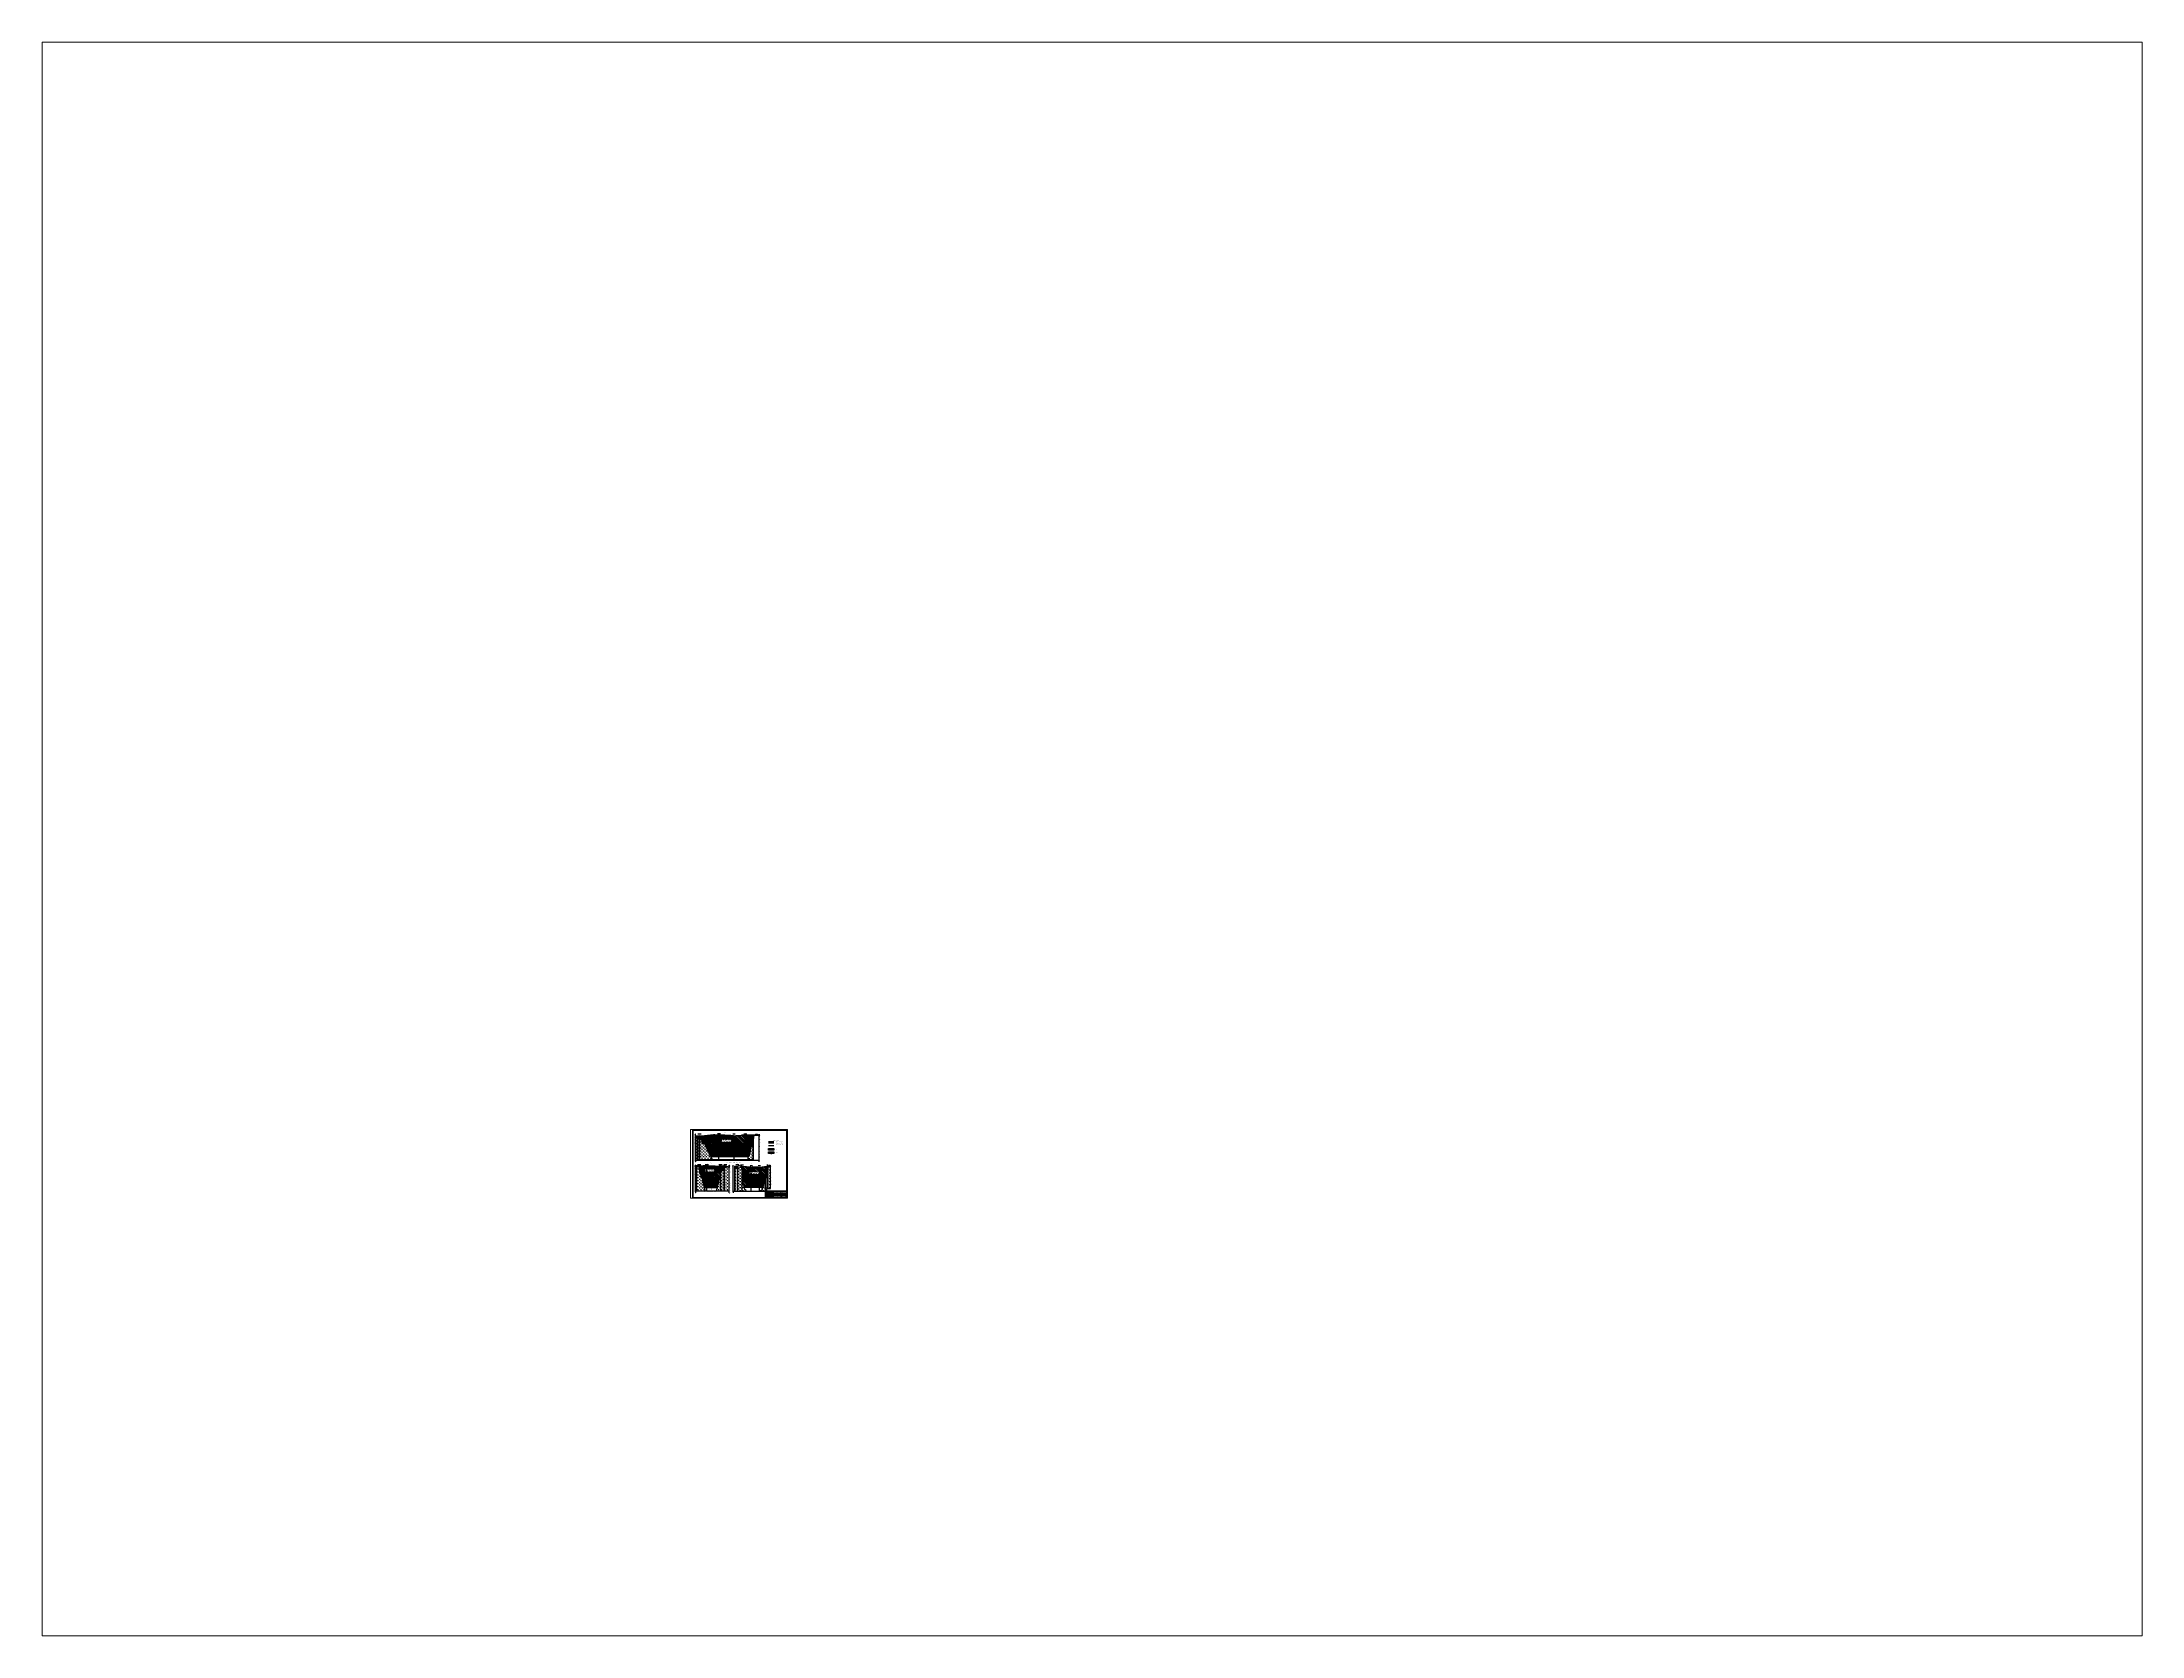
# Paper-space layout 'Layout2' of a CAD drawing. Header units: millimetres. Extents: x 26 to 231, y 20 to 176.
# The model-space entities are those that its viewports show. They can reach past a viewport. Long polylines and large blocks are cut down to what shows.
import ezdxf

# ---------------------------------------------------------------- set-up
doc = ezdxf.new("R2010")
doc.units = ezdxf.units.MM
for name, pattern in [('ACAD_ISO02W100', [15, 12, -3]), ('ACAD_ISO04W100', [30, 24, -3, 0, -3]), ('DOT', [0.25, 0, -0.25]), ('K5LT_BASIC', [0]), ('K5LT_THIN', [0])]:
    doc.linetypes.add(name, pattern=pattern)
doc.layers.add('Основа', color=10, linetype='K5LT_BASIC', lineweight=35)
doc.layers.add('Рамка', color=30, linetype='Continuous')
doc.styles.add('KTEXTSTYLE', font='GOST_AU.SHX', dxfattribs={"width": 0.96, "height": 5})
doc.styles.add('Такие дела', font='GOST_A.TTF', dxfattribs={"oblique": 15})
pattern_1 = [(0, (-1561.051, -100.99), (12.7, 12.7), [6.35, -19.05]), (90, (-1557.876, -104.164), (-12.7, 12.7), [6.35, -19.05])]
pattern_2 = [(45, (-66.6855, -46.183), (-2.245064, 2.245064), [])]
pattern_3 = [(0, (-66.686, -46.183), (12.7, 12.7), [6.35, -19.05]), (90, (-63.51, -49.358), (-12.7, 12.7), [6.35, -19.05])]
pattern_4 = [(0, (-66.6855, -46.183), (1.5875, 3.175), [0, -3.175])]

# ---------------------------------------------------------------- blocks, each defined once
blk = doc.blocks.new('U0')
at = {"color": 7, "lineweight": 60}
for p, q in [((678, 60), (678, 35)), ((836, 35), (716, 35))]:
    blk.add_line(p, q, dxfattribs=at)
at = {"color": 7}
blk.add_line((836, 30), (786, 30), dxfattribs=at)
at = {"layer": 'Рамка', "color": 7, "linetype": 'K5LT_THIN', "lineweight": 18}
for p, q in [((0, 0), (0, 594)), ((0, 594), (841, 594)), ((841, 594), (841, 0)), ((841, 0), (0, 0)), ((651, 55), (716, 55)), ((651, 50), (716, 50)), ((651, 45), (716, 45)), ((651, 30), (716, 30)), ((651, 25), (716, 25)), ((651, 20), (716, 20)), ((651, 15), (716, 15)), ((651, 10), (716, 10))]:
    blk.add_line(p, q, dxfattribs=at)
at = {"layer": 'Рамка', "color": 7, "linetype": 'K5LT_BASIC', "lineweight": 60}
for p, q in [((20, 5), (20, 589)), ((20, 589), (836, 589)), ((836, 589), (836, 5)), ((836, 5), (20, 5)), ((651, 5), (651, 60)), ((651, 5), (651, 60)), ((651, 5), (651, 60)), ((651, 5), (651, 60)), ((651, 5), (651, 60)), ((651, 5), (651, 60)), ((651, 60), (836, 60)), ((651, 40), (716, 40)), ((651, 35), (716, 35)), ((658, 35), (658, 60)), ((668, 5), (668, 60)), ((691, 5), (691, 60)), ((706, 5), (706, 60)), ((716, 5), (716, 60)), ((716, 45), (836, 45)), ((716, 20), (786, 20)), ((786, 5), (786, 35)), ((786, 30), (801, 30)), ((786, 20), (836, 20)), ((801, 20), (801, 35)), ((801, 30), (836, 30)), ((818, 20), (818, 35))]:
    blk.add_line(p, q, dxfattribs=at)
at = {"layer": 'Рамка', "insert": (9, 259), "char_height": 2.5, "attachment_point": 1, "rotation": 90, "style": 'KTEXTSTYLE'}
blk.add_mtext('\\H3.5;\\W0.965;\\Q15;\\Q15; ', dxfattribs=at)
at = {"layer": 'Рамка', "color": 7, "attachment_point": 1, "style": 'KTEXTSTYLE'}
for s, insert, char_height in [('\\H3.5;\\W0.965;\\Q15;\\Q15;Зм', (652, 39), 2.5), ('\\H3.5;\\W0.965;\\Q15;\\Q15;Р', (652, 34), 2.5), ('{\\H1.4x;\\Q15;\\W0.965;Керівник}', (652, 29), 2.5), ('{\\H1.4x;\\Q15;\\W0.865;Консульт.}', (652, 24), 2.5), ('\\H3.5;\\W0.965;\\Q15;\\Q15;Н.контр.', (652, 14), 2.5), ('{\\H1.4x;\\Q15;\\W0.965;Зав. каф.}', (652, 9), 2.5), ('\\H3.5;\\W0.965;\\Q15;\\Q15;о', (654, 34), 2.5), ('\\H3.5;\\W0.965;\\Q15;\\Q15;зр', (656, 34), 2.5), ('\\H3.5;\\W0.965;\\Q15;\\Q15;.', (656, 39), 2.5), ('{\\H1.4x;\\Q15;\\W0.865;Кільк.}', (659, 39), 2.5), ('\\H3.5;\\W0.965;\\Q15;\\Q15;о', (659, 34), 2.5), ('\\H3.5;\\W0.965;\\Q15;\\Q15;б.', (661, 34), 2.5), ('\\H3.5;\\W0.965;\\Q15;\\Q15;\\W0.665;Аркуш', (669, 39), 2.5), ('{\\H1.4x;\\Q15;\\W0.965;Хоменко Р.Г.}', (669, 34), 2.5), ('{\\H1.4x;\\Q15;\\W0.965;Косенко Т.В.}', (669, 29), 2.5), ('{\\H1.4x;\\Q15;\\W0.965;Ган А.Л.}', (669, 14), 2.5), ('{\\H1.4x;\\Q15;\\W0.965;Кравець В.Г.}', (668, 9), 2.5), ('\\H3.5;\\W0.965;\\Q15;\\Q15;П', (695, 39), 2.5), ('\\H3.5;\\W0.965;\\Q15;\\Q15;і', (697, 39), 2.5), ('\\H3.5;\\W0.965;\\Q15;\\Q15;дп.', (698, 39), 2.5), ('\\H3.5;\\W0.965;\\Q15;\\Q15;\\W0.816;Дата', (707, 39), 2.5), ("\\A1;\\pi-15.355;{\\fGOST type A|b0|i0|c204|p34;\\Q15;\\W1;Геологічний план\\P\\pi-23.236;Розріз кар'єру І-І, ІІ-ІІ, ІІІ-ІІІ}", (751, 18), 3.5), ('\\pi-42.302;{\\fGOST type A|b0|i0|c204|p34;\\Q15;\\W1;Реконструкція Малинського КДЗ}', (774, 43), 5), ('\\A1;\\pi-17.669;{\\fGOST type A|b0|i0|c204|p34;\\Q15;\\W1;Геологічний переріз}', (751, 30), 3.5), ('{\\Q15;\\W0.965;ОБ-41.1168.095.002}', (741, 56), 7), ('{\\H1.4x;\\Q15;\\W0.965;Стадія}', (788, 34), 2.5), ('{\\Q15;\\W0.965;ДП}', (788, 29), 7), ('{\\Q15;\\W0.965;НТУУ "КПІ"}', (793, 18), 7), ('{\\H1.4x;\\Q15;\\W0.965;Аркуш}', (804, 34), 2.5), ('{\\Q15;\\W0.965;2}', (806, 29), 7), ('{\\H1.4x;\\Q15;\\W0.965;Аркушів}', (820, 34), 2.5), ('{\\Q15;\\W0.965;8}', (824, 29), 7)]:
    blk.add_mtext(s, dxfattribs=dict(at, insert=insert, char_height=char_height))
at = {"layer": 'Рамка', "color": 7, "insert": (678, 39), "char_height": 2.5, "attachment_point": 1, "line_spacing_factor": 0.8, "style": 'KTEXTSTYLE'}
blk.add_mtext('{\\H1.4x;\\Q15;\\W0.765;№ докум.}', dxfattribs=at)

msp = doc.modelspace()

# ---------------------------------------------------------------- hatches: boundary and pattern name
h = msp.add_hatch()
h.set_pattern_fill('ANSI31', scale=3, angle=90, style=0)
h.paths.add_polyline_path([(549, 547), (555, 546), (552, 548), (546, 548), (539, 549), (534, 548), (529, 548), (514, 548), (505, 549), (498, 549), (493, 549), (486, 549), (479, 549), (473, 549), (472, 549), (472, 421), (504, 421), (509, 447), (528, 447), (533, 477), (536, 477), (539, 507), (542, 507)])
h.paths.add_polyline_path([(123, 477), (135, 447), (140, 447), (151, 411), (160, 391), (162, 391), (173, 361), (245, 361), (245, 550), (244, 550), (240, 550), (237, 550), (231, 550), (226, 550), (220, 550), (216, 550), (213, 550), (208, 551), (203, 551), (195, 550), (189, 550), (179, 548), (173, 548), (162, 546), (152, 545), (141, 543), (135, 543), (130, 542), (124, 542), (120, 541), (111, 541), (104, 541), (97, 541), (92, 540), (87, 540), (82, 539), (85, 508), (98, 507), (105, 477)])
h = msp.add_hatch()
h.set_pattern_fill('ANSI31', scale=3, angle=90, style=0)
h.paths.add_polyline_path([(356, 544), (348, 545), (342, 546), (335, 546), (326, 546), (319, 546), (314, 546), (308, 546), (299, 548), (295, 549), (289, 549), (281, 550), (275, 550), (269, 550), (264, 550), (259, 550), (254, 550), (250, 550), (247, 550), (245, 550), (245, 361), (333, 361), (351, 361), (376, 361), (376, 539), (375, 539), (369, 542), (360, 544)])
h.paths.add_polyline_path([(273, 489), (352, 489), (352, 506), (273, 506)], flags=16)
h.paths.add_polyline_path([(507, 361), (513, 391), (516, 391), (522, 447), (533, 477), (536, 477), (539, 507), (542, 507), (549, 547), (555, 546), (552, 548), (546, 548), (539, 549), (534, 548), (529, 548), (514, 548), (505, 549), (498, 549), (493, 549), (486, 549), (479, 549), (473, 549), (468, 549), (461, 549), (454, 549), (449, 548), (442, 546), (426, 544), (418, 543), (405, 542), (397, 542), (390, 541), (376, 539), (376, 361), (424, 362), (468, 361)])
h = msp.add_hatch()
h.set_pattern_fill('DOTS', color=256, scale=2, style=0)
h.set_pattern_definition(pattern_4)
h.paths.add_polyline_path([(594, 547), (591, 547), (588, 547), (586, 547), (583, 549), (580, 551), (577, 552), (574, 552), (571, 552), (567, 552), (565, 552), (564, 551), (562, 550), (561, 549), (561, 548), (560, 547), (558, 546), (594, 545)])
h = msp.add_hatch()
h.set_pattern_fill('DOTS', color=256, scale=2, style=0)
h.set_pattern_definition(pattern_4)
h.paths.add_polyline_path([(594, 545), (594, 547), (591, 547), (588, 547), (586, 547), (583, 549), (580, 551), (577, 552), (574, 552), (571, 552), (567, 552), (565, 552), (564, 551), (562, 550), (561, 549), (561, 548), (560, 547), (558, 546)])
h = msp.add_hatch()
h.set_pattern_fill('DOTS', color=256, scale=2, style=0)
h.set_pattern_definition(pattern_4)
h.paths.add_polyline_path([(57, 517), (77, 508), (77, 539), (75, 539), (74, 539), (71, 538), (68, 537), (64, 537), (57, 537)])
h.paths.add_polyline_path([(43, 524), (57, 517), (57, 537), (57, 537), (52, 537), (48, 537), (43, 537)])
h = msp.add_hatch()
h.set_pattern_fill('CROSS', scale=2, style=0)
h.set_pattern_definition(pattern_3)
h.paths.add_polyline_path([(57, 507), (43, 507), (43, 505), (43, 331), (57, 331)])
h = msp.add_hatch()
h.set_pattern_fill('CROSS', color=256, scale=2, style=0)
h.set_pattern_definition(pattern_3)
h.paths.add_polyline_path([(77, 507), (57, 507), (57, 331), (77, 331)])
h.paths.add_polyline_path([(123, 477), (105, 477), (98, 507), (85, 508), (79, 508), (79, 507), (79, 385), (164, 385), (162, 391), (157, 391), (140, 447), (135, 447)])
h.paths.add_polyline_path([(178, 361), (173, 361), (164, 385), (79, 385), (79, 331), (195, 331)])
h = msp.add_hatch()
h.set_pattern_fill('DOTS', scale=0.25, style=0)
h.set_pattern_definition([(0, (-66.68554, -46.18296), (0.1984375, 0.396875), [0, -0.396875])])
h.paths.add_polyline_path([(79, 539), (82, 539)])
edge = h.paths.add_edge_path()
edge.add_line((79, 507), (79, 539))
edge.add_line((85, 508), (79, 507))
h = msp.add_hatch()
h.set_pattern_fill('DOTS', scale=2, style=0)
h.set_pattern_definition(pattern_4)
h.paths.add_polyline_path([(82, 539), (79, 539), (79, 507), (85, 508)])
h = msp.add_hatch()
h.set_pattern_fill('CROSS', color=256, scale=2, style=0)
h.set_pattern_definition(pattern_1)
h.paths.add_polyline_path([(543, 517), (542, 507), (539, 507), (536, 477), (533, 477), (528, 447), (522, 447), (516, 391), (513, 391), (512, 385), (543, 385)])
h.paths.add_polyline_path([(543, 385), (512, 385), (507, 361), (503, 361), (497, 331), (543, 331)])
h = msp.add_hatch()
h.set_pattern_fill('DOTS', scale=2, style=0)
h.set_pattern_definition([(0, (-55.995, -97.1328), (1.5875, 3.175), [0, -3.175])])
h.paths.add_polyline_path([(675, 431), (675, 415), (721, 415), (721, 431)])
h = msp.add_hatch()
h.set_pattern_fill('CROSS', scale=0.5, style=0)
h.set_pattern_definition([(0, (-55.995, -97.1328), (3.175, 3.175), [1.5875, -4.7625]), (90, (-55.2014, -97.9265), (-3.175, 3.175), [1.5875, -4.7625])])
h.paths.add_polyline_path([(676, 403), (676, 388), (722, 388), (722, 403)])
at = {"linetype": 'ACAD_ISO02W100'}
h = msp.add_hatch(dxfattribs=at)
h.set_pattern_fill('CROSS', color=256, scale=2, style=0)
h.set_pattern_definition(pattern_1)
h.paths.add_polyline_path([(53, 275), (43, 275), (43, 62), (53, 62)])
h = msp.add_hatch(dxfattribs=at)
h.set_pattern_fill('CROSS', color=256, scale=2, style=0)
h.set_pattern_definition(pattern_1)
h.paths.add_polyline_path([(74, 275), (66, 275), (60, 275), (60, 62), (127, 62), (119, 92), (117, 92), (113, 116), (74, 116)])
h = msp.add_hatch(dxfattribs=at)
h.set_pattern_fill('DOTS', color=256, scale=1.25, style=0)
h.set_pattern_definition([(0, (-66.6855, -46.183), (0.992188, 1.984375), [0, -1.984375])])
h.paths.add_polyline_path([(67, 276), (70, 275), (72, 275), (73, 275), (73, 275), (73, 283), (70, 283), (68, 283), (67, 282), (65, 281), (64, 280), (63, 280), (62, 278), (62, 277), (62, 277), (61, 276), (63, 275), (64, 275), (66, 276)])
h = msp.add_hatch()
h.set_pattern_fill('ANSI31', scale=3, angle=90, style=0)
h.paths.add_polyline_path([(263, 228), (271, 236), (271, 236), (285, 251), (302, 269), (291, 281), (287, 281), (282, 281), (278, 280), (274, 280), (268, 279), (263, 280)])
h.paths.add_polyline_path([(129, 231), (208, 231), (208, 248), (129, 248)], flags=16)
h.paths.add_polyline_path([(96, 178), (101, 178), (109, 122), (112, 122), (114, 109), (140, 283), (132, 283), (124, 283), (109, 283), (96, 282), (86, 283), (74, 282), (73, 276), (82, 209), (89, 209)])
h.paths.add_polyline_path([(114, 109), (118, 92), (143, 92), (232, 92), (238, 122), (240, 122), (250, 178), (253, 178), (260, 224), (263, 228), (263, 280), (257, 280), (253, 280), (247, 279), (236, 279), (226, 279), (219, 279), (211, 281), (205, 281), (197, 281), (185, 281), (174, 282), (163, 282), (150, 282), (140, 283)])
h = msp.add_hatch(dxfattribs=at)
h.set_pattern_fill('CROSS', color=256, scale=2, style=0)
h.set_pattern_definition(pattern_1)
h.paths.add_polyline_path([(89, 209), (82, 209), (74, 275), (74, 116), (113, 116), (112, 122), (109, 122), (101, 178), (96, 178)])
h = msp.add_hatch(dxfattribs=at)
h.set_pattern_fill('CROSS', color=256, scale=2, style=0)
h.set_pattern_definition(pattern_1)
h.paths.add_polyline_path([(336, 266), (331, 269), (302, 269), (291, 257), (291, 62), (336, 62)])
h.paths.add_polyline_path([(291, 257), (271, 236), (271, 236), (271, 236), (263, 227), (263, 62), (291, 62)])
h.paths.add_polyline_path([(260, 224), (260, 224), (253, 178), (250, 178), (240, 122), (238, 122), (237, 116), (260, 116)])
h.paths.add_polyline_path([(260, 116), (237, 116), (232, 92), (231, 92), (223, 62), (260, 62)])
h = msp.add_hatch()
h.set_pattern_fill('ANSI31', style=0)
h.set_pattern_definition(pattern_2)
h.paths.add_polyline_path([(331, 269), (327, 272), (321, 275), (313, 277), (307, 279), (300, 280), (291, 281), (291, 269)])
h = msp.add_hatch()
h.set_pattern_fill('DOTS', scale=2, style=0)
h.set_pattern_definition(pattern_4)
h.paths.add_polyline_path([(441, 270), (439, 275), (436, 277), (434, 278), (430, 280), (427, 282), (423, 284), (421, 285), (419, 286), (418, 286), (416, 285), (415, 282), (412, 279), (411, 277), (410, 275), (408, 272), (408, 263)], flags=17)
h.paths.add_polyline_path([(401, 277), (394, 279), (388, 279), (383, 279), (383, 257), (441, 270), (439, 275), (436, 277), (434, 278), (430, 280), (427, 282), (423, 284), (421, 285), (419, 286), (418, 286), (416, 285), (415, 282), (412, 279), (411, 277), (410, 275), (408, 272)])
h = msp.add_hatch()
h.set_pattern_fill('CROSS', scale=2, style=0)
h.set_pattern_definition(pattern_3)
h.paths.add_polyline_path([(383, 62), (407, 62), (407, 267), (383, 264)])
h.paths.add_polyline_path([(408, 116), (444, 116), (444, 231), (441, 270), (408, 267)])
h.paths.add_polyline_path([(444, 62), (444, 116), (408, 116), (408, 267), (407, 267), (407, 62)])
h.paths.add_polyline_path([(459, 116), (444, 116), (444, 62), (479, 62), (477, 77), (467, 77), (465, 92), (462, 92)])
h.paths.add_polyline_path([(444, 116), (459, 116), (459, 122), (456, 122), (452, 178), (449, 178), (444, 231)])
h = msp.add_hatch()
h.set_pattern_fill('ANSI31', style=0)
h.set_pattern_definition(pattern_2)
h.paths.add_polyline_path([(444, 276), (442, 278), (440, 278), (434, 278), (436, 277), (439, 275), (441, 270), (444, 231)])
h = msp.add_hatch()
h.set_pattern_fill('ANSI31', scale=3, angle=90, style=0)
h.paths.add_polyline_path([(512, 227), (591, 227), (591, 212), (512, 212)])
h.paths.add_polyline_path([(626, 92), (626, 92), (632, 122), (636, 122), (647, 178), (652, 178), (656, 178), (660, 238), (668, 238), (668, 271), (661, 272), (657, 272), (653, 272), (650, 272), (647, 272), (646, 272), (643, 272), (640, 271), (637, 271), (633, 271), (628, 271), (624, 271), (619, 270), (615, 270), (611, 270), (608, 270), (604, 270), (602, 270), (601, 270), (597, 270), (595, 270), (593, 270), (591, 270), (589, 270), (586, 270), (583, 270), (580, 271), (577, 271), (575, 271), (571, 271), (569, 271), (567, 271), (564, 271), (560, 271), (557, 271), (554, 271), (551, 271), (549, 271), (547, 271), (545, 271), (543, 271), (540, 271), (537, 271), (536, 271), (534, 270), (529, 270), (526, 270), (526, 92), (577, 92), (626, 92)])
h.paths.add_polyline_path([(449, 178), (452, 178), (456, 122), (459, 122), (462, 92), (526, 92), (526, 270), (524, 270), (522, 271), (519, 271), (517, 271), (515, 271), (513, 272), (510, 272), (505, 272), (501, 273), (495, 273), (491, 273), (488, 273), (483, 274), (480, 274), (477, 274), (474, 274), (471, 274), (466, 274), (462, 274), (459, 275), (455, 275), (452, 276), (448, 275), (444, 276), (444, 231)])
h = msp.add_hatch()
h.set_pattern_fill('CROSS', scale=2, style=0)
h.set_pattern_definition(pattern_3)
h.paths.add_polyline_path([(651, 178), (647, 178), (636, 122), (632, 122), (631, 116), (651, 116)])
h.paths.add_polyline_path([(651, 116), (631, 116), (626, 92), (651, 92)])
h.paths.add_polyline_path([(692, 276), (676, 276), (672, 276), (668, 238), (668, 92), (692, 92)])
h.paths.add_polyline_path([(668, 85), (692, 85), (692, 92), (668, 92)])
h.paths.add_polyline_path([(661, 85), (668, 85), (668, 92), (651, 92), (651, 62), (661, 62)])
h.paths.add_polyline_path([(622, 92), (619, 69), (598, 69), (598, 62), (651, 62), (651, 92)])

# ---------------------------------------------------------------- linework, layer by layer
for p, q in [((43, 555), (41, 555)), ((43, 325), (43, 555)), ((43, 545), (41, 545)), ((43, 535), (41, 535)), ((43, 525), (41, 525)), ((43, 515), (41, 515)), ((43, 505), (41, 505)), ((43, 495), (41, 495)), ((43, 485), (41, 485)), ((43, 477), (41, 477)), ((43, 475), (41, 475)), ((43, 465), (41, 465)), ((43, 455), (41, 455)), ((43, 447), (41, 447)), ((43, 445), (41, 445)), ((43, 435), (41, 435)), ((43, 425), (41, 425)), ((43, 415), (41, 415)), ((43, 405), (41, 405)), ((43, 395), (41, 395)), ((43, 391), (41, 391)), ((43, 385), (41, 385)), ((43, 375), (41, 375)), ((43, 365), (41, 365)), ((85, 508), (98, 507)), ((105, 477), (98, 507)), ((105, 477), (123, 477)), ((135, 447), (140, 447)), ((157, 391), (162, 391)), ((513, 391), (516, 391)), ((522, 447), (528, 447)), ((594, 545), (596, 545)), ((594, 535), (594, 538)), ((594, 535), (596, 535)), ((594, 525), (596, 525)), ((594, 515), (596, 515)), ((594, 507), (596, 507)), ((594, 505), (596, 505)), ((594, 495), (596, 495)), ((594, 485), (596, 485)), ((594, 477), (596, 477)), ((594, 475), (596, 475)), ((594, 465), (596, 465)), ((594, 455), (596, 455)), ((594, 447), (596, 447)), ((594, 445), (596, 445)), ((594, 435), (596, 435)), ((594, 425), (596, 425)), ((594, 415), (596, 415)), ((594, 405), (596, 405)), ((594, 395), (596, 395)), ((594, 391), (596, 391)), ((594, 385), (596, 385)), ((594, 375), (596, 375)), ((594, 365), (596, 365)), ((43, 361), (41, 361)), ((43, 355), (41, 355)), ((43, 345), (41, 345)), ((43, 335), (41, 335)), ((43, 331), (41, 331)), ((43, 325), (41, 325)), ((43, 315), (41, 315)), ((43, 286), (41, 286)), ((43, 276), (41, 276)), ((43, 275), (41, 275)), ((43, 266), (41, 266)), ((43, 256), (41, 256)), ((43, 246), (41, 246)), ((43, 236), (41, 236)), ((43, 226), (41, 226)), ((43, 216), (41, 216)), ((43, 208), (41, 208)), ((43, 206), (41, 206)), ((43, 196), (41, 196)), ((43, 186), (41, 186)), ((43, 325), (43, 315)), ((43, 56), (43, 286)), ((74, 275), (82, 209)), ((89, 209), (82, 209)), ((96, 178), (89, 209)), ((173, 361), (178, 361)), ((178, 361), (503, 361)), ((336, 276), (338, 276)), ((336, 266), (336, 269)), ((336, 266), (338, 266)), ((336, 256), (338, 256)), ((336, 246), (338, 246)), ((336, 238), (338, 238)), ((336, 236), (338, 236)), ((336, 226), (338, 226)), ((336, 216), (338, 216)), ((336, 208), (338, 208)), ((336, 206), (338, 206)), ((336, 196), (338, 196)), ((336, 186), (338, 186)), ((371, 286), (369, 286)), ((371, 276), (369, 276)), ((371, 275), (369, 275)), ((371, 266), (369, 266)), ((371, 256), (369, 256)), ((371, 246), (369, 246)), ((371, 238), (369, 238)), ((371, 236), (369, 236)), ((371, 226), (369, 226)), ((371, 216), (369, 216)), ((371, 208), (369, 208)), ((371, 206), (369, 206)), ((371, 196), (369, 196)), ((371, 186), (369, 186)), ((371, 56), (371, 286)), ((507, 361), (503, 361)), ((594, 361), (596, 361)), ((594, 355), (596, 355)), ((594, 345), (596, 345)), ((594, 335), (596, 335)), ((594, 331), (596, 331)), ((594, 325), (596, 325)), ((594, 315), (596, 315)), ((598, 62), (598, 234)), ((668, 238), (660, 238)), ((692, 85), (692, 286)), ((692, 286), (694, 286)), ((692, 276), (694, 276)), ((692, 266), (692, 269)), ((692, 269), (694, 269)), ((692, 266), (694, 266)), ((692, 256), (694, 256)), ((692, 246), (694, 246)), ((692, 238), (694, 238)), ((692, 236), (694, 236)), ((692, 226), (694, 226)), ((692, 216), (694, 216)), ((692, 208), (694, 208)), ((692, 206), (694, 206)), ((692, 196), (694, 196)), ((692, 186), (694, 186)), ((43, 178), (41, 178)), ((43, 176), (41, 176)), ((43, 166), (41, 166)), ((43, 156), (41, 156)), ((43, 146), (41, 146)), ((43, 136), (41, 136)), ((43, 126), (41, 126)), ((43, 122), (41, 122)), ((43, 116), (41, 116)), ((43, 106), (41, 106)), ((43, 96), (41, 96)), ((43, 92), (41, 92)), ((43, 86), (41, 86)), ((43, 76), (41, 76)), ((43, 66), (41, 66)), ((43, 62), (41, 62)), ((43, 56), (41, 56)), ((43, 46), (41, 46)), ((43, 56), (43, 46)), ((96, 178), (101, 178)), ((109, 122), (112, 122)), ((119, 92), (117, 92)), ((119, 92), (231, 92)), ((231, 92), (232, 92)), ((240, 122), (238, 122)), ((336, 178), (338, 178)), ((336, 176), (338, 176)), ((336, 166), (338, 166)), ((336, 156), (338, 156)), ((336, 146), (338, 146)), ((336, 136), (338, 136)), ((336, 126), (338, 126)), ((336, 122), (338, 122)), ((336, 116), (338, 116)), ((336, 106), (338, 106)), ((336, 96), (338, 96)), ((336, 92), (338, 92)), ((336, 86), (338, 86)), ((336, 76), (338, 76)), ((336, 66), (338, 66)), ((336, 62), (338, 62)), ((336, 56), (338, 56)), ((336, 46), (338, 46)), ((371, 178), (369, 178)), ((371, 176), (369, 176)), ((371, 166), (369, 166)), ((371, 156), (369, 156)), ((371, 146), (369, 146)), ((371, 136), (369, 136)), ((371, 126), (369, 126)), ((371, 122), (369, 122)), ((371, 116), (369, 116)), ((371, 106), (369, 106)), ((371, 96), (369, 96)), ((371, 92), (369, 92)), ((371, 86), (369, 86)), ((371, 76), (369, 76)), ((371, 66), (369, 66)), ((371, 62), (369, 62)), ((371, 56), (369, 56)), ((371, 46), (369, 46)), ((371, 56), (371, 46)), ((449, 178), (452, 178)), ((456, 122), (459, 122)), ((465, 92), (462, 92)), ((622, 92), (465, 92)), ((622, 92), (626, 92)), ((636, 122), (632, 122)), ((656, 178), (647, 178)), ((661, 62), (661, 85)), ((661, 85), (692, 85)), ((692, 178), (694, 178)), ((692, 176), (694, 176)), ((692, 166), (694, 166)), ((692, 156), (694, 156)), ((692, 146), (694, 146)), ((692, 136), (694, 136)), ((692, 126), (694, 126)), ((692, 122), (694, 122)), ((692, 116), (694, 116)), ((692, 106), (694, 106)), ((692, 96), (694, 96)), ((692, 92), (694, 92)), ((692, 86), (694, 86))]:
    msp.add_line(p, q)
at = {"color": 5}
for p, q in [((43, 505), (43, 507)), ((43, 236), (43, 238)), ((371, 236), (371, 238)), ((692, 236), (692, 238))]:
    msp.add_line(p, q, dxfattribs=at)
at = {"color": 7}
for points in [[(65, 557), (92, 557)], [(233, 560), (261, 560)], [(367, 558), (388, 558)], [(461, 559), (488, 559)], [(77, 539), (71, 538), (69, 538), (66, 538), (62, 537), (59, 537), (57, 537), (53, 537), (51, 537), (49, 537), (46, 538), (43, 538), (43, 538)], [(77, 539), (79, 539)], [(79, 539), (82, 539)], [(721, 477), (676, 477)], [(62, 292), (89, 292)], [(73, 276), (74, 282)], [(128, 292), (155, 292)], [(246, 291), (274, 291)], [(288, 291), (316, 291)], [(393, 293), (420, 293)], [(407, 272), (407, 62)], [(433, 289), (460, 289)], [(516, 285), (538, 285)], [(587, 285), (608, 285)], [(597, 234), (599, 234)], [(650, 262), (652, 262)]]:
    msp.add_lwpolyline(points, dxfattribs=at)
for points in [[(82, 539), (82, 539), (82, 539), (82, 539), (82, 539), (82, 539), (82, 539), (82, 539), (82, 539), (82, 539), (82, 539), (82, 539), (87, 540), (92, 540), (97, 541), (104, 541), (111, 541), (120, 541), (124, 542), (130, 542), (135, 543), (141, 543), (152, 545), (162, 546), (173, 548), (179, 548), (189, 550), (195, 550), (203, 551), (208, 551), (213, 550), (216, 550), (220, 550), (226, 550), (231, 550), (237, 550), (240, 550), (244, 550), (247, 550), (250, 550), (254, 550), (259, 550), (264, 550), (269, 550), (275, 550), (281, 550), (289, 549), (295, 549), (299, 548), (308, 546), (314, 546), (319, 546), (326, 546), (335, 546), (342, 546), (348, 545), (356, 544), (360, 544), (369, 542), (375, 539), (376, 539), (390, 541), (397, 542), (405, 542), (418, 543), (426, 544), (442, 546), (449, 548), (454, 549), (461, 549), (468, 549), (473, 549), (479, 549), (486, 549), (493, 549), (498, 549), (505, 549), (514, 548), (529, 548), (534, 548), (539, 549), (546, 548), (552, 548), (555, 546)], [(245, 331), (245, 550)], [(594, 545), (549, 547), (542, 507)], [(594, 547), (591, 547), (588, 547), (586, 547), (583, 549), (580, 551), (577, 552), (574, 552), (571, 552), (567, 552), (565, 552), (564, 551), (562, 550), (561, 549), (561, 548), (560, 547), (559, 547), (558, 546)], [(594, 315), (594, 555), (594, 535)], [(79, 507), (43, 524)], [(77, 332), (77, 539), (77, 539)], [(79, 539), (82, 539), (85, 508)], [(85, 508), (79, 507)], [(135, 447), (123, 477)], [(157, 391), (140, 447)], [(173, 361), (162, 391)], [(376, 539), (376, 331)], [(507, 361), (513, 391)], [(516, 391), (522, 447)], [(533, 477), (528, 447)], [(536, 477), (533, 477)], [(539, 507), (536, 477)], [(539, 507), (542, 507)], [(74, 282), (86, 283), (96, 282), (109, 283), (124, 283), (124, 283), (124, 283), (124, 283), (132, 283), (140, 283), (150, 282), (163, 282), (174, 282), (185, 281), (197, 281), (205, 281), (211, 281), (219, 279), (226, 279), (236, 279), (247, 279), (253, 280), (257, 280), (263, 280), (268, 279), (274, 280), (278, 280), (282, 281), (287, 281), (291, 281), (300, 280), (307, 279), (313, 277), (321, 275), (327, 272), (336, 266)], [(140, 283), (140, 62)], [(195, 331), (178, 361)], [(260, 224), (253, 178)], [(260, 224), (302, 269)], [(263, 62), (263, 280)], [(336, 269), (302, 269)], [(302, 269), (302, 269)], [(336, 46), (336, 286), (336, 266)], [(382, 257), (441, 270), (449, 178), (449, 178)], [(383, 279), (388, 279), (394, 279), (401, 277), (408, 272), (410, 275), (411, 277), (412, 279), (415, 282), (416, 285), (418, 286), (419, 286), (420, 286), (421, 285), (423, 284), (427, 282), (430, 280), (434, 278), (436, 277), (439, 275), (441, 270)], [(434, 278), (440, 278), (442, 278), (444, 276), (448, 275), (452, 276), (455, 275), (459, 275), (462, 274), (466, 274), (466, 274), (466, 274), (466, 274), (466, 274), (471, 274), (471, 274), (471, 274), (474, 274), (477, 274), (477, 274), (477, 274), (480, 274), (483, 274), (483, 274), (483, 274), (488, 273), (491, 273), (495, 273), (495, 273), (495, 273), (495, 273), (495, 273), (501, 273), (501, 273), (505, 272), (510, 272), (510, 272), (513, 272), (515, 271), (517, 271), (519, 271), (522, 271), (522, 271), (524, 270), (526, 270), (529, 270), (534, 270), (536, 271), (537, 271), (540, 271), (543, 271), (545, 271), (547, 271), (549, 271), (551, 271), (554, 271), (554, 271), (557, 271), (560, 271), (564, 271), (567, 271), (569, 271), (571, 271), (575, 271), (577, 271), (580, 271), (583, 270), (586, 270), (589, 270), (591, 270), (593, 270), (595, 270), (597, 270), (601, 270), (602, 270), (604, 270), (608, 270), (611, 270), (615, 270), (619, 270), (624, 271), (628, 271), (633, 271), (637, 271), (640, 271)], [(444, 276), (444, 62)], [(497, 331), (503, 361)], [(526, 62), (526, 270)], [(668, 271), (661, 272), (657, 272), (653, 272), (650, 272), (647, 272), (646, 272), (643, 272), (640, 271), (640, 271)], [(651, 62), (651, 262)], [(660, 238), (656, 178)], [(691, 285), (681, 285), (676, 276), (672, 276), (668, 271)], [(672, 276), (668, 238)], [(676, 276), (692, 276)], [(336, 62), (43, 62)], [(101, 178), (109, 122)], [(112, 122), (117, 92)], [(119, 92), (127, 62)], [(231, 92), (223, 62)], [(238, 122), (232, 92)], [(250, 178), (240, 122)], [(250, 178), (253, 178)], [(371, 62), (661, 62)], [(452, 178), (456, 122)], [(459, 122), (462, 92)], [(465, 92), (467, 77), (477, 77), (479, 62)], [(622, 92), (618, 62)], [(632, 122), (626, 92)], [(647, 178), (636, 122)]]:
    msp.add_lwpolyline(points)
at = {"linetype": 'ACAD_ISO02W100'}
for points in [[(594, 555), (596, 555)], [(43, 331), (594, 331)], [(61, 276), (43, 255)], [(74, 282), (70, 283), (68, 283), (67, 282), (65, 281), (64, 280), (63, 280), (62, 278), (62, 277), (62, 277), (61, 276), (61, 276), (61, 276), (63, 275), (64, 275), (66, 276), (67, 276), (70, 275), (72, 275), (73, 275), (73, 276)], [(336, 286), (338, 286)]]:
    msp.add_lwpolyline(points, dxfattribs=at)
at = {"color": 1, "linetype": 'DOT', "lineweight": 100}
for points in [[(57, 537), (57, 331)], [(544, 331), (544, 521)], [(721, 487), (675, 487)], [(53, 62), (53, 287)], [(291, 62), (291, 257)], [(383, 62), (383, 279)], [(668, 85), (668, 291)]]:
    msp.add_lwpolyline(points, dxfattribs=at)
at = {"color": 5, "linetype": 'ACAD_ISO04W100'}
for points in [[(79, 507), (79, 336)], [(247, 362), (247, 447)], [(543, 331), (543, 517)], [(79, 336), (543, 336)]]:
    msp.add_lwpolyline(points, dxfattribs=at)
at = {"color": 5}
for points, const_width in [([(721, 467), (675, 467)], 0.25), ([(260, 67), (260, 224)], 0.75), ([(260, 67), (143, 67), (140, 67)], 0.75)]:
    msp.add_lwpolyline(points, dxfattribs=dict(at, const_width=const_width))
at = {"color": 7, "linetype": 'ACAD_ISO04W100'}
msp.add_lwpolyline([(721, 454), (675, 454)], dxfattribs=at)
at = {"color": 7}
for points in [[(675, 431), (721, 431), (721, 415), (675, 415)], [(676, 403), (722, 403), (722, 388), (676, 388)]]:
    msp.add_lwpolyline(points, close=True, dxfattribs=at)
at = {"color": 5, "linetype": 'ACAD_ISO04W100', "const_width": 0.75}
for points in [[(74, 67), (74, 275)], [(408, 69), (408, 272)], [(659, 69), (659, 270)], [(74, 67), (140, 67)], [(408, 69), (659, 69)]]:
    msp.add_lwpolyline(points, dxfattribs=at)
at = {"color": 7, "true_color": 0xffffff}
msp.add_lwpolyline([(140, 178), (143, 178)], dxfattribs=at)

# ---------------------------------------------------------------- block references
at = {"layer": 'Рамка'}
msp.add_blockref('U0', (0, 0), dxfattribs=at)

# ---------------------------------------------------------------- texts
at = {"style": 'Такие дела', "oblique": 15}
for s, height, p in [('І-І', 8, (290, 565)), ('Відпрацьовано', 8, (280, 494)), ('Відпрацьовано', 8, (138, 237)), ('ІІ-ІІ', 5, (173, 302)), ('Границя підрахунку запасів горизонт +30м', 5, (301, 308)), ('ІІІ-ІІІ', 5, (516, 298)), ('Відпрацьовано', 8, (521, 216)), ('Границя підрахунку запасів горизонт +30м', 5, (120, 55)), ('Границя підрахунку запасів горизонт +30м', 5, (491, 55))]:
    msp.add_text(s, height=height, dxfattribs=at).set_placement(p)
at = {"color": 7, "style": 'Такие дела', "oblique": 15}
for s, height, p in [('Умовні мозначення:', 5, (712, 498)), ('технічна границя', 3.5, (732, 454)), ('           границя гірничого відводу', 3.5, (716, 486)), ('           границя земельного відводу', 3.5, (716, 476)), ('           границя підрахунку запасів', 3.5, (716, 466)), ('           суглинки. супіски, піски', 3.5, (716, 425)), ('           граніти', 3.5, (716, 395))]:
    msp.add_text(s, height=height, dxfattribs=at).set_placement(p)
at = {"char_height": 2.5, "style": 'Такие дела'}
for s, insert, attachment_point in [('\\pt5;140\\P', (34, 556), 1), ('\\pt5;135\\P', (34, 548), 1), ('\\pt5;140\\P', (598, 556), 1), ('\\pt5;135\\P', (604, 548), 3), ('\\pt5;130\\P', (34, 537), 1), ('\\pt5;125\\P', (34, 527), 1), ('\\pt5;120\\P', (34, 517), 1), ('\\pt5;105\\P', (34, 486), 1), ('\\pt5;115\\P', (34, 506), 1), ('\\pt5;110\\P', (34, 497), 1), ('\\pt5;100\\P', (34, 475), 1), ('\\pt5;101\\P', (35, 479), 1), ('\\pt5;130\\P', (603, 536), 3), ('\\pt5;101\\P', (603, 479), 3), ('\\pt5;100\\P', (603, 475), 3), ('\\pt5;125\\P', (604, 527), 3), ('\\pt5;120\\P', (604, 517), 3), ('\\pt5;116\\P', (604, 510), 3), ('\\pt5;115\\P', (604, 506), 3), ('\\pt5;110\\P', (603, 497), 3), ('\\pt5;105\\P', (604, 487), 3), ('\\pt5;134,5\\P', (31, 275), 1), ('\\pt5;140\\P', (34, 287), 1), ('\\pt5;135\\P', (33, 279), 1), ('\\pt5;130\\P', (34, 268), 1), ('\\pt5;125\\P', (33, 257), 1), ('\\pt5;120\\P', (34, 248), 1), ('\\pt5;105\\P', (34, 217), 1), ('\\pt5;28\\P', (35, 332), 1), ('\\pt5;25\\P', (35, 326), 1), ('\\pt5;20\\P', (35, 317), 1), ('\\pt5;115\\P', (34, 237), 1), ('\\pt5;110\\P', (34, 228), 1), ('\\pt5;101\\P', (35, 210), 1), ('\\pt5;100\\P', (34, 206), 1), ('\\pt5;140\\P', (340, 287), 1), ('\\pt5;130\\P', (345, 267), 3), ('\\pt5;116\\P', (345, 240), 3), ('\\pt5;115\\P', (345, 237), 3), ('\\pt5;110\\P', (345, 228), 3), ('\\pt5;105\\P', (346, 217), 3), ('\\pt5;101\\P', (345, 210), 3), ('\\pt5;100\\P', (345, 206), 3), ('\\pt5;135\\P', (346, 279), 3), ('\\pt5;125\\P', (346, 257), 3), ('\\pt5;120\\P', (346, 248), 3), ('\\pt5;134,5\\P', (359, 275), 1), ('\\pt5;135\\P', (362, 279), 1), ('\\pt5;125\\P', (362, 257), 1), ('\\pt5;120\\P', (362, 248), 1), ('\\pt5;140\\P', (362, 287), 1), ('\\pt5;130\\P', (362, 268), 1), ('\\pt5;116\\P', (362, 240), 1), ('\\pt5;115\\P', (362, 237), 1), ('\\pt5;110\\P', (362, 228), 1), ('\\pt5;105\\P', (362, 217), 1), ('\\pt5;100\\P', (362, 206), 1), ('\\pt5;101\\P', (363, 210), 1), ('\\pt5;28\\P', (603, 333), 3), ('\\pt5;25\\P', (603, 327), 3), ('\\pt5;20\\P', (603, 317), 3), ('\\pt5;130\\P', (700, 267), 3), ('\\pt5;101\\P', (700, 210), 3), ('\\pt5;100\\P', (701, 206), 3), ('\\pt5;140\\P', (701, 287), 3), ('\\pt5;135\\P', (701, 279), 3), ('\\pt5;125\\P', (701, 257), 3), ('\\pt5;120\\P', (701, 248), 3), ('\\pt5;116\\P', (701, 240), 3), ('\\pt5;115\\P', (701, 237), 3), ('\\pt5;110\\P', (701, 228), 3), ('\\pt5;105\\P', (701, 217), 3), ('\\pt5;28\\P', (35, 63), 1), ('\\pt5;25\\P', (35, 57), 1), ('\\pt5;20\\P', (35, 48), 1), ('\\pt5;28\\P', (345, 63), 3), ('\\pt5;25\\P', (344, 57), 3), ('\\pt5;20\\P', (344, 48), 3), ('\\pt5;28\\P', (363, 63), 1), ('\\pt5;25\\P', (363, 57), 1), ('\\pt5;20\\P', (363, 48), 1)]:
    msp.add_mtext(s, dxfattribs=dict(at, insert=insert, attachment_point=attachment_point))
at = {"color": 7, "attachment_point": 1, "style": 'Такие дела'}
for s, insert, char_height, width in [('св.20', (73, 563), 3.5, 33.27), ('133.70', (72, 556), 3.5, 33.27), ('137.07', (239, 559), 3.5, 33.27), ('св.25', (241, 566), 3.5, 33.27), ('св.5', (374, 563), 3.5, 33.27), ('131.5', (373, 556), 3.5, 33.27), ('св.052', (467, 564), 3.5, 33.27), ('73.0', (470, 558), 3.5, 33.27), ('136.82', (69, 290), 3.5, 33.27), ('св.21', (71, 298), 3.5, 33.27), ('137.07', (135, 290), 3.5, 33.27), ('св.25', (136, 298), 3.5, 33.27), ('136.06', (254, 289), 3.5, 33.27), ('св.13', (255, 297), 3.5, 33.27), ('136.16', (295, 289), 3.5, 33.27), ('св.12', (296, 297), 3.5, 33.27), ('св.28', (400, 299), 3.5, 33.27), ('133.8', (401, 291), 3.5, 33.27), ('134.73', (441, 287), 3.5, 33.27), ('св.24', (442, 295), 3.5, 33.27), ('131.5', (522, 283), 3.5, 33.27), ('св.5', (524, 291), 3.5, 33.27), ('114.37', (592, 284), 3.5, 33.27), ('св.6', (593, 291), 3.5, 33.27), ('16-20', (160, 82), 8, 9.55)]:
    msp.add_mtext(s, dxfattribs=dict(at, insert=insert, char_height=char_height, width=width))
at = {"char_height": 2.5, "width": 4.19, "style": 'Такие дела'}
for s, insert, attachment_point in [('\\pt5;86\\P', (35, 450), 1), ('\\pt5;60\\P', (35, 397), 1), ('\\pt5;58\\P', (35, 393), 1), ('\\pt5;95\\P', (35, 466), 1), ('\\pt5;90\\P', (35, 457), 1), ('\\pt5;85\\P', (35, 447), 1), ('\\pt5;80\\P', (35, 436), 1), ('\\pt5;75\\P', (35, 427), 1), ('\\pt5;70\\P', (35, 417), 1), ('\\pt5;65\\P', (35, 407), 1), ('\\pt5;55\\P', (35, 386), 1), ('\\pt5;50\\P', (36, 377), 1), ('\\pt5;45\\P', (35, 367), 1), ('\\pt5;95\\P', (603, 466), 3), ('\\pt5;90\\P', (603, 457), 3), ('\\pt5;86\\P', (603, 450), 3), ('\\pt5;85\\P', (603, 447), 3), ('\\pt5;80\\P', (603, 436), 3), ('\\pt5;75\\P', (603, 427), 3), ('\\pt5;70\\P', (603, 417), 3), ('\\pt5;65\\P', (603, 407), 3), ('\\pt5;60\\P', (603, 397), 3), ('\\pt5;58\\P', (603, 393), 3), ('\\pt5;55\\P', (602, 386), 3), ('\\pt5;50\\P', (602, 377), 3), ('\\pt5;45\\P', (603, 367), 3), ('\\pt5;43\\P', (35, 363), 1), ('\\pt5;35\\P', (35, 346), 1), ('\\pt5;30\\P', (35, 337), 1), ('\\pt5;95\\P', (35, 197), 1), ('\\pt5;40\\P', (36, 356), 1), ('\\pt5;90\\P', (35, 188), 1), ('\\pt5;95\\P', (345, 197), 3), ('\\pt5;90\\P', (344, 188), 3), ('\\pt5;95\\P', (363, 197), 1), ('\\pt5;90\\P', (363, 188), 1), ('\\pt5;43\\P', (603, 363), 3), ('\\pt5;40\\P', (602, 357), 3), ('\\pt5;35\\P', (603, 346), 3), ('\\pt5;30\\P', (603, 337), 3), ('\\pt5;95\\P', (700, 197), 3), ('\\pt5;90\\P', (700, 188), 3), ('\\pt5;86\\P', (35, 181), 1), ('\\pt5;85\\P', (35, 178), 1), ('\\pt5;80\\P', (35, 167), 1), ('\\pt5;65\\P', (35, 138), 1), ('\\pt5;60\\P', (35, 127), 1), ('\\pt5;58\\P', (35, 123), 1), ('\\pt5;55\\P', (35, 117), 1), ('\\pt5;45\\P', (35, 98), 1), ('\\pt5;43\\P', (35, 93), 1), ('\\pt5;35\\P', (35, 77), 1), ('\\pt5;30\\P', (35, 68), 1), ('\\pt5;75\\P', (35, 158), 1), ('\\pt5;70\\P', (35, 148), 1), ('\\pt5;50\\P', (35, 107), 1), ('\\pt5;40\\P', (35, 87), 1), ('\\pt5;50\\P', (344, 108), 3), ('\\pt5;40\\P', (344, 87), 3), ('\\pt5;86\\P', (345, 181), 3), ('\\pt5;85\\P', (344, 178), 3), ('\\pt5;80\\P', (344, 167), 3), ('\\pt5;75\\P', (344, 158), 3), ('\\pt5;70\\P', (345, 148), 3), ('\\pt5;65\\P', (344, 138), 3), ('\\pt5;60\\P', (345, 127), 3), ('\\pt5;58\\P', (344, 123), 3), ('\\pt5;55\\P', (344, 117), 3), ('\\pt5;45\\P', (344, 98), 3), ('\\pt5;43\\P', (344, 94), 3), ('\\pt5;35\\P', (344, 77), 3), ('\\pt5;30\\P', (344, 68), 3), ('\\pt5;35\\P', (363, 77), 1), ('\\pt5;30\\P', (363, 68), 1), ('\\pt5;86\\P', (363, 181), 1), ('\\pt5;85\\P', (363, 178), 1), ('\\pt5;80\\P', (363, 167), 1), ('\\pt5;75\\P', (363, 158), 1), ('\\pt5;70\\P', (363, 148), 1), ('\\pt5;65\\P', (363, 138), 1), ('\\pt5;60\\P', (363, 127), 1), ('\\pt5;58\\P', (363, 123), 1), ('\\pt5;55\\P', (363, 117), 1), ('\\pt5;50\\P', (364, 107), 1), ('\\pt5;45\\P', (363, 98), 1), ('\\pt5;43\\P', (363, 93), 1), ('\\pt5;40\\P', (364, 87), 1), ('\\pt5;86\\P', (700, 181), 3), ('\\pt5;85\\P', (700, 178), 3), ('\\pt5;80\\P', (700, 167), 3), ('\\pt5;75\\P', (700, 157), 3), ('\\pt5;65\\P', (700, 138), 3), ('\\pt5;60\\P', (700, 127), 3), ('\\pt5;58\\P', (700, 123), 3), ('\\pt5;55\\P', (700, 117), 3), ('\\pt5;50\\P', (699, 107), 3), ('\\pt5;45\\P', (700, 98), 3), ('\\pt5;43\\P', (700, 93), 3), ('\\pt5;40\\P', (699, 87), 3), ('\\pt5;70\\P', (700, 147), 3)]:
    msp.add_mtext(s, dxfattribs=dict(at, insert=insert, attachment_point=attachment_point))

psp = doc.layouts.new('Layout2')

# ---------------------------------------------------------------- viewports
at = {"layer": 'Основа'}
psp.add_viewport(center=(128.5, 97.5), size=(205.6, 156), view_center_point=(3477.17, 3109.73), view_height=13797.2786, dxfattribs=at)

doc.saveas('drawing.dxf')
